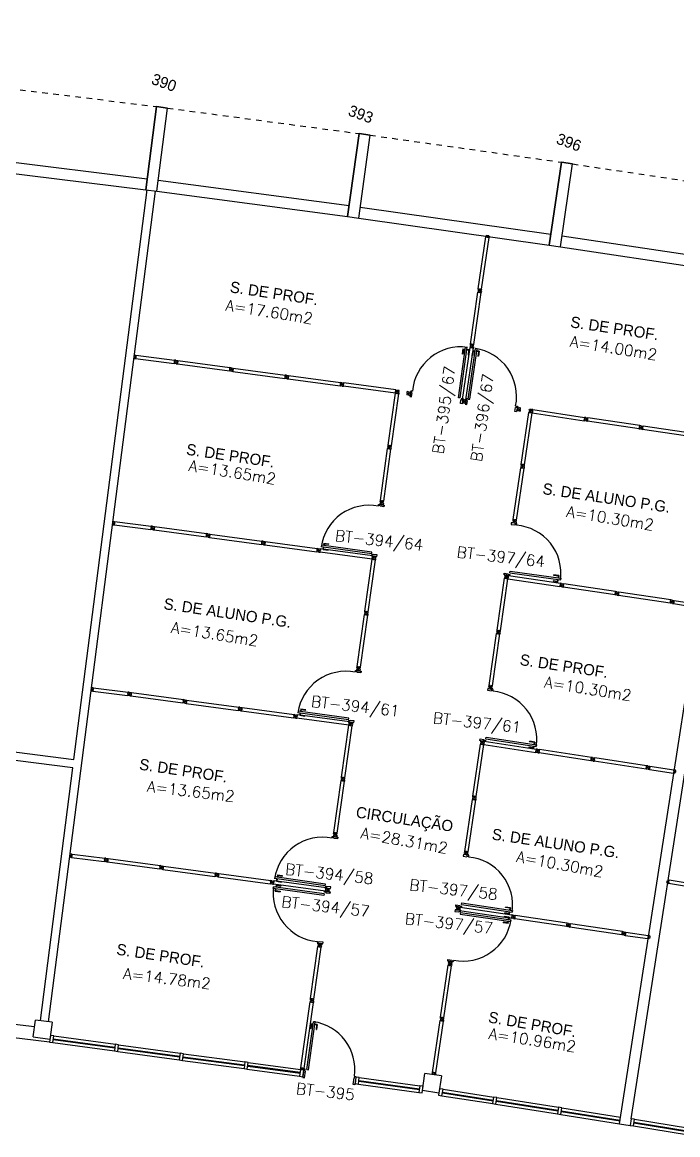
# Model space of a CAD drawing. Extents: x -165 to 137, y 302 to 416.
# Drawn here: x 39.21 to 50.95, y 385.5 to 405.41 of the extents above; entities that cross this region are included whole.
import ezdxf
from ezdxf.enums import TextEntityAlignment as Align

# ---------------------------------------------------------------- set-up
doc = ezdxf.new("R2010")
doc.units = 0
doc.header["$LTSCALE"] = 0.02
doc.header["$MEASUREMENT"] = 0
doc.linetypes.add('HIDDEN2', pattern=[0.1875, 0.125, -0.0625])
doc.layers.get('0').update_dxf_attribs({"linetype": 'CONTINUOUS'})
doc.layers.get('DEFPOINTS').update_dxf_attribs({"linetype": 'CONTINUOUS'})
for name, color, linetype in [('ALV', 2, 'CONTINUOUS'), ('DIV', 2, 'CONTINUOUS'), ('ESQ', 1, 'CONTINUOUS'), ('ESTR', 3, 'CONTINUOUS'), ('NOPILAR', 2, 'CONTINUOUS'), ('PROJ', 1, 'HIDDEN2'), ('TEXTO', 2, 'CONTINUOUS'), ('TEXTO-ENDEREÇO', 2, 'CONTINUOUS'), ('USO1', 2, 'CONTINUOUS'), ('ÁREA', 2, 'CONTINUOUS')]:
    doc.layers.add(name, color=color, linetype=linetype)
doc.styles.add('1', font='romans.shx', dxfattribs={"height": 1.1})
doc.styles.add('UNB-100', font='simplex.shx', dxfattribs={"height": 0.2})
doc.styles.add('UNB-100-1', font='simplex.shx', dxfattribs={"height": 0.2})
doc.dimstyles.new('1-600', dxfattribs={"dimtxt": 1.1, "dimasz": 2.5, "dimexe": 2, "dimexo": 4, "dimgap": 0.2, "dimtad": 1, "dimdec": 0, "dimzin": 4, "dimdsep": 46, "dimlunit": 6, "dimtxsty": '1', "dimblk1": 'NONE', "dimblk2": 'NONE', "dimsah": 1, "dimcen": 0, "dimclrd": 2, "dimclre": 2, "dimclrt": 2, "dimadec": 0, "dimazin": 0, "dimtfac": 1, "dimtdec": 0, "dimtmove": 2, "dimatfit": 3, "dimldrblk": 'NONE', "dimfxl": 0, "dimtolj": 1, "dimtzin": 0, "dimarcsym": 0})

# ---------------------------------------------------------------- blocks, each defined once
blk = doc.blocks.new('DIVMT-TTC')
for p, q in [((-0.03, 0.03), (-0.03, 0.006)), ((-0.008, 0.03), (-0.03, 0.03)), ((-0.0185, 0.006), (-0.03, 0.006)), ((-0.0185, -0.006), (-0.0185, 0.006)), ((-0.008, 0.03), (-0.008, 0.02)), ((-0.008, 0.02), (0.008, 0.02)), ((-0.0051, 0), (0.0051, 0)), ((0.0051, 0), (-0.0051, 0)), ((-0.0051, 0), (0.0051, 0)), ((0, -0.0051), (0, 0.0051)), ((0, 0.0051), (0, -0.0051)), ((0.008, 0.03), (0.008, 0.02)), ((0.008, 0.03), (0.03, 0.03)), ((0.0205, 0.006), (0.03, 0.006)), ((0.0205, -0.006), (0.0205, 0.006)), ((0.0205, 0.006), (0.0205, -0.006)), ((0.0205, 0.006), (0.03, 0.006)), ((0.97, 0.03), (0.03, 0.03)), ((0.03, 0.006), (0.03, 0.03)), ((0.03, -0.03), (0.03, 0.03)), ((0.03, -0.005), (0.03, 0.005)), ((0.97, -0.03), (0.97, 0.03)), ((0.97, 0.03), (0.97, 0.009)), ((0.97, 0.009), (0.97, 0.027)), ((0.9795, 0.006), (0.97, 0.006)), ((0.97, -0.005), (0.97, 0.005)), ((0.9795, 0.006), (0.9795, -0.006)), ((1.0051, 0), (0.9949, 0)), ((1, 0.0051), (1, -0.0051)), ((-0.0185, -0.006), (-0.03, -0.006)), ((-0.03, -0.03), (-0.03, -0.006)), ((-0.008, -0.03), (-0.03, -0.03)), ((-0.008, -0.03), (-0.008, -0.02)), ((-0.008, -0.02), (0.008, -0.02)), ((0.008, -0.03), (0.008, -0.02)), ((0.008, -0.03), (0.03, -0.03)), ((0.0205, -0.006), (0.03, -0.006)), ((0.0205, -0.006), (0.03, -0.006)), ((0.03, -0.006), (0.03, -0.03)), ((0.97, -0.03), (0.03, -0.03)), ((0.9795, -0.006), (0.97, -0.006)), ((0.97, -0.009), (0.97, -0.027))]:
    blk.add_line(p, q)
blk = doc.blocks.new('DIV-TTC')
for p, q in [((-0.0051, 0), (0.0051, 0)), ((0, -0.0051), (0, 0.0051)), ((0.0205, 0.006), (0.03, 0.006)), ((0.0205, -0.006), (0.0205, 0.006)), ((0.03, 0.03), (0.97, 0.03)), ((0.03, 0.03), (0.03, -0.03)), ((0.03, 0.009), (0.03, 0.027)), ((0.03, 0.005), (0.03, -0.005)), ((0.97, 0.03), (0.97, -0.03)), ((0.9795, 0.006), (0.97, 0.006)), ((0.97, 0.005), (0.97, -0.005)), ((0.9795, -0.006), (0.9795, 0.006)), ((1.0051, 0), (0.9949, 0)), ((0.9949, 0), (1.0051, 0)), ((1, -0.0051), (1, 0.0051)), ((0.0205, -0.006), (0.03, -0.006)), ((0.03, -0.03), (0.03, -0.009)), ((0.03, -0.009), (0.03, -0.027)), ((0.03, -0.03), (0.97, -0.03)), ((0.9795, -0.006), (0.97, -0.006))]:
    blk.add_line(p, q)
blk = doc.blocks.new('PDV1E-TTC')
at = {"layer": 'DIV'}
for p, q in [((-0.94, 0.075), (-0.91, 0.075)), ((-0.94, 0.06), (-0.94, 0.075)), ((-0.94, -0.06), (-0.94, 0.06)), ((-0.91, 0.075), (-0.91, -0.045)), ((0, 0.075), (-0.03, 0.075)), ((-0.03, 0.075), (-0.03, -0.045)), ((0, 0.06), (0, 0.075)), ((0, -0.06), (0, 0.06)), ((0, 0), (0.012, 0)), ((-0.94, -0.075), (-0.94, -0.06)), ((-0.92, -0.075), (-0.94, -0.075)), ((-0.92, -0.045), (-0.92, -0.075)), ((-0.92, -0.045), (-0.91, -0.045)), ((-0.082, -0.075), (-0.082, -0.94)), ((-0.052, -0.075), (-0.082, -0.075)), ((-0.052, -0.075), (-0.052, -0.94)), ((-0.02, -0.045), (-0.03, -0.045)), ((-0.02, -0.045), (-0.02, -0.075)), ((-0.02, -0.075), (0, -0.075)), ((0, -0.075), (0, -0.06)), ((-0.082, -0.94), (-0.052, -0.94))]:
    blk.add_line(p, q, dxfattribs=at)
at = {"layer": 'DIV', "color": 1}
for p, q in [((-0.114, -0.81), (-0.124, -0.81)), ((-0.124, -0.9), (-0.124, -0.81)), ((-0.124, -0.9), (-0.084, -0.9)), ((-0.114, -0.89), (-0.114, -0.81)), ((-0.114, -0.89), (-0.084, -0.89)), ((-0.019, -0.89), (-0.049, -0.89)), ((-0.009, -0.9), (-0.049, -0.9)), ((-0.019, -0.81), (-0.009, -0.81)), ((-0.019, -0.89), (-0.019, -0.81)), ((-0.009, -0.9), (-0.009, -0.81))]:
    blk.add_line(p, q, dxfattribs=at)
blk.add_arc((-0.048, -0.075), 0.865, 180, 270, dxfattribs=at)
blk = doc.blocks.new('MTINI-TTC')
for p, q in [((-0.03, 0.008), (-0.03, 0.03)), ((0.03, 0.03), (-0.03, 0.03)), ((-0.03, 0.008), (-0.02, 0.008)), ((-0.009, 0.03), (-0.027, 0.03)), ((-0.02, 0.008), (-0.02, 0)), ((-0.001, 0), (-0.02, 0)), ((-0.006, 0.02), (-0.006, 0.03)), ((-0.006, 0.023), (-0.006, 0.027)), ((-0.006, 0.02), (0.006, 0.02)), ((0.005, 0.03), (-0.005, 0.03)), ((0.005, 0), (-0.005, 0)), ((0.004, 0.02), (-0.004, 0.02)), ((0.02, 0), (-0.001, 0)), ((0, -0.005), (0, 0.005)), ((0.006, 0.02), (0.006, 0.03)), ((0.006, 0.023), (0.006, 0.027)), ((0.009, 0.03), (0.027, 0.03)), ((0.03, 0.008), (0.02, 0.008)), ((0.02, 0), (0.02, 0.008)), ((0.03, 0.008), (0.03, 0.03))]:
    blk.add_line(p, q)
blk = doc.blocks.new('PDV2E-TTC')
at = {"layer": 'DIV', "color": 1}
for p, q in [((0.023, 0.925), (0.063, 0.925)), ((0.023, 0.925), (0.023, 0.835)), ((0.033, 0.835), (0.023, 0.835)), ((0.033, 0.915), (0.063, 0.915)), ((0.033, 0.915), (0.033, 0.835)), ((0.138, 0.925), (0.097, 0.925)), ((0.128, 0.915), (0.097, 0.915)), ((0.128, 0.915), (0.128, 0.835)), ((0.128, 0.835), (0.137, 0.835)), ((0.138, 0.925), (0.138, 0.835))]:
    blk.add_line(p, q, dxfattribs=at)
at = {"layer": 'DIV'}
for p, q in [((0.065, 0.05), (0.065, 0.965)), ((0.095, 0.965), (0.065, 0.965)), ((0.095, 0.05), (0.095, 0.965)), ((0.049, 0.05), (0.029, 0.05)), ((0.029, 0.05), (0.029, 0.035)), ((0.029, 0.035), (0.029, -0.035)), ((0.049, 0.02), (0.049, 0.05)), ((0.049, 0.02), (0.059, 0.02)), ((0.059, -0.05), (0.059, 0.02)), ((0.065, 0.05), (0.095, 0.05)), ((0.928, -0.05), (0.928, 0.02)), ((0.938, 0.02), (0.928, 0.02)), ((0.938, 0.05), (0.958, 0.05)), ((0.938, 0.02), (0.938, 0.05)), ((0.958, 0.05), (0.958, 0.035)), ((0.958, 0.035), (0.958, -0.035)), ((0.029, -0.035), (0.029, -0.05)), ((0.029, -0.05), (0.059, -0.05)), ((0.958, -0.05), (0.928, -0.05)), ((0.958, -0.035), (0.958, -0.05))]:
    blk.add_line(p, q, dxfattribs=at)
at = {"layer": 'DIV', "color": 1}
blk.add_arc((0.062, 0.1), 0.865, 356.6786, 90, dxfattribs=at)
blk = doc.blocks.new('PDV2D-TTC')
at = {"layer": 'DIV'}
for p, q in [((0.03, 0.05), (0.06, 0.05)), ((0.03, 0.035), (0.03, 0.05)), ((0.03, -0.035), (0.03, 0.035)), ((0.06, 0.05), (0.06, -0.02)), ((0.941, 0.05), (0.941, -0.02)), ((0.971, 0.05), (0.941, 0.05)), ((0.971, 0.035), (0.971, 0.05)), ((0.971, -0.035), (0.971, 0.035)), ((0.03, -0.05), (0.03, -0.035)), ((0.05, -0.05), (0.03, -0.05)), ((0.05, -0.02), (0.06, -0.02)), ((0.05, -0.02), (0.05, -0.05)), ((0.079, -0.05), (0.109, -0.05)), ((0.079, -0.05), (0.079, -0.965)), ((0.109, -0.05), (0.109, -0.965)), ((0.951, -0.02), (0.941, -0.02)), ((0.951, -0.02), (0.951, -0.05)), ((0.951, -0.05), (0.971, -0.05)), ((0.971, -0.05), (0.971, -0.035)), ((0.109, -0.965), (0.079, -0.965))]:
    blk.add_line(p, q, dxfattribs=at)
at = {"layer": 'DIV', "color": 1}
for p, q in [((0.036, -0.925), (0.036, -0.835)), ((0.046, -0.835), (0.036, -0.835)), ((0.036, -0.925), (0.076, -0.925)), ((0.046, -0.915), (0.046, -0.835)), ((0.046, -0.915), (0.076, -0.915)), ((0.141, -0.915), (0.111, -0.915)), ((0.151, -0.925), (0.111, -0.925)), ((0.141, -0.915), (0.141, -0.835)), ((0.141, -0.835), (0.151, -0.835)), ((0.151, -0.925), (0.151, -0.835))]:
    blk.add_line(p, q, dxfattribs=at)
blk.add_arc((0.076, -0.1), 0.865, 270, 3.3214, dxfattribs=at)
blk = doc.blocks.new('MTT-TTC')
for p, q in [((-0.008, 0.03), (-0.03, 0.03)), ((-0.03, 0.03), (-0.03, 0.006)), ((-0.0185, 0.006), (-0.03, 0.006)), ((-0.0185, -0.006), (-0.0185, 0.006)), ((-0.008, 0.03), (-0.008, 0.02)), ((-0.008, 0.02), (0.008, 0.02)), ((-0.0051, 0), (0.0051, 0)), ((0, -0.0051), (0, 0.0051)), ((0.008, 0.03), (0.03, 0.03)), ((0.008, 0.03), (0.008, 0.02)), ((0.0205, -0.006), (0.0205, 0.006)), ((0.0205, 0.006), (0.03, 0.006)), ((0.03, 0.006), (0.03, 0.03)), ((-0.03, -0.03), (-0.03, -0.006)), ((-0.0185, -0.006), (-0.03, -0.006)), ((-0.008, -0.03), (-0.03, -0.03)), ((-0.008, -0.02), (0.008, -0.02)), ((-0.008, -0.03), (-0.008, -0.02)), ((0.008, -0.03), (0.008, -0.02)), ((0.008, -0.03), (0.03, -0.03)), ((0.0205, -0.006), (0.03, -0.006)), ((0.03, -0.006), (0.03, -0.03))]:
    blk.add_line(p, q)
blk = doc.blocks.new('DIVINI-TTC')
for p, q in [((-0.005, 0), (0.005, 0)), ((0.008, 0.02), (0, 0.02)), ((0, 0.001), (0, 0.02)), ((0, -0.005), (0, 0.005)), ((0, -0.02), (0, 0.001)), ((0.008, 0.03), (0.03, 0.03)), ((0.008, 0.03), (0.008, 0.02)), ((0.02, 0.006), (0.03, 0.006)), ((0.02, 0.006), (0.02, -0.006)), ((0.02, -0.004), (0.02, 0.004)), ((0.023, 0.006), (0.027, 0.006)), ((0.97, 0.03), (0.03, 0.03)), ((0.03, -0.03), (0.03, 0.03)), ((0.03, 0.009), (0.03, 0.027)), ((0.03, -0.005), (0.03, 0.005)), ((0.97, 0.03), (0.97, 0.009)), ((0.97, -0.03), (0.97, 0.03)), ((0.97, 0.009), (0.97, 0.027)), ((0.98, 0.006), (0.97, 0.006)), ((0.97, -0.005), (0.97, 0.005)), ((0.98, 0.006), (0.98, -0.006)), ((0.99, 0), (1.008, 0)), ((0.999, 0.006), (0.999, -0.006)), ((0, -0.02), (0.008, -0.02)), ((0.008, -0.03), (0.008, -0.02)), ((0.008, -0.03), (0.03, -0.03)), ((0.02, -0.006), (0.03, -0.006)), ((0.023, -0.006), (0.027, -0.006)), ((0.03, -0.009), (0.03, -0.027)), ((0.97, -0.03), (0.03, -0.03)), ((0.98, -0.006), (0.97, -0.006)), ((0.97, -0.009), (0.97, -0.027))]:
    blk.add_line(p, q)
blk = doc.blocks.new('*D76')
at = {"layer": 'DEFPOINTS', "color": 0, "transparency": 16777216}
for p in [(49.795, 409.337), (41.602, 403.9), (41.411, 402.412), (52.477, 402.362), (52.247, 400.879)]:
    blk.add_point(p, dxfattribs=at)
at = {"layer": 'USO1', "color": 2, "lineweight": -2, "transparency": 16777216}
for p, q in [((42.113, 407.867), (42.687, 412.332)), ((53.088, 406.315), (53.776, 410.761))]:
    blk.add_line(p, q, dxfattribs=at)
blk.add_arc((-13.265, -22.584), 436.501, 81.20568, 82.66909, dxfattribs=at)
at = {"layer": 'USO1', "color": 2, "transparency": 16777216, "insert": (48.061, 410.344), "char_height": 1.1, "attachment_point": 5, "rotation": 351.9374, "style": '1'}
blk.add_mtext('\\A1;Física', dxfattribs=at)
blk = doc.blocks.new('_NONE')
at = {"color": 0, "linetype": 'ByBlock'}
blk.add_circle((0, 0), 0.25, dxfattribs=at)
blk = doc.blocks.new('*D62')
at = {"layer": 'DEFPOINTS', "color": 0, "transparency": 16777216}
for p in [(39.204, 410.773), (32.036, 405.016), (41.602, 403.9), (31.897, 403.724), (41.411, 402.412)]:
    blk.add_point(p, dxfattribs=at)
at = {"layer": 'USO1', "color": 2, "lineweight": -2, "transparency": 16777216}
for p, q in [((32.463, 408.993), (32.947, 413.502)), ((42.113, 407.867), (42.69, 412.352))]:
    blk.add_line(p, q, dxfattribs=at)
blk.add_arc((-16.777, -49.876), 464.038, 82.66909, 83.87528, dxfattribs=at)
at = {"layer": 'USO1', "color": 2, "transparency": 16777216, "insert": (37.675, 411.711), "char_height": 1.1, "attachment_point": 5, "rotation": 353.2722, "style": '1'}
blk.add_mtext('\\A1;IE', dxfattribs=at)
blk = doc.blocks.new('MTINI')
for p, q in [((-0.03, 0.008), (-0.03, 0.03)), ((0.03, 0.03), (-0.03, 0.03)), ((-0.03, 0.008), (-0.02, 0.008)), ((-0.009, 0.03), (-0.027, 0.03)), ((-0.02, 0.008), (-0.02, 0)), ((-0.001, 0), (-0.02, 0)), ((-0.006, 0.02), (-0.006, 0.03)), ((-0.006, 0.023), (-0.006, 0.027)), ((-0.006, 0.02), (0.006, 0.02)), ((0.005, 0.03), (-0.005, 0.03)), ((0.005, 0), (-0.005, 0)), ((0.004, 0.02), (-0.004, 0.02)), ((0.02, 0), (-0.001, 0)), ((0, -0.005), (0, 0.005)), ((0.006, 0.02), (0.006, 0.03)), ((0.006, 0.023), (0.006, 0.027)), ((0.009, 0.03), (0.027, 0.03)), ((0.03, 0.008), (0.02, 0.008)), ((0.02, 0), (0.02, 0.008)), ((0.03, 0.008), (0.03, 0.03))]:
    blk.add_line(p, q)

msp = doc.modelspace()

# ---------------------------------------------------------------- linework, layer by layer
at = {"layer": 'ALV'}
for p, q in [((38.02, 403.036), (41.442, 402.61)), ((37.996, 402.837), (41.417, 402.412)), ((40.13, 392.213), (41.442, 402.409)), ((41.642, 402.585), (45.06, 402.13)), ((39.678, 387.522), (41.591, 402.39)), ((41.616, 402.386), (45.034, 401.932)), ((45.26, 402.103), (48.674, 401.619)), ((45.232, 401.905), (48.646, 401.421)), ((48.874, 401.59), (52.283, 401.077)), ((48.844, 401.392), (52.254, 400.879)), ((49.905, 385.697), (52.254, 400.879)), ((50.113, 385.787), (51.733, 396.256)), ((39.53, 387.542), (40.111, 392.064)), ((39.694, 387.158), (32.412, 388.041)), ((39.426, 387.428), (36.471, 387.787)), ((49.905, 385.697), (50.095, 385.668))]:
    msp.add_line(p, q, dxfattribs=at)
msp.add_lwpolyline([(40.111, 392.064), (36.774, 392.493), (36.69, 391.796), (36.542, 391.815), (36.643, 392.662), (40.13, 392.213)], dxfattribs=at)
at = {"layer": 'DIV'}
for p, q in [((41.204, 399.425), (41.214, 399.423)), ((41.209, 399.419), (41.21, 399.429)), ((41.229, 399.415), (41.231, 399.427)), ((41.231, 399.427), (41.24, 399.426)), ((41.243, 399.45), (41.235, 399.39)), ((41.24, 399.425), (41.238, 399.415)), ((41.24, 399.429), (41.243, 399.447)), ((41.243, 399.45), (41.933, 399.364)), ((41.229, 399.415), (41.238, 399.414)), ((41.235, 399.39), (41.238, 399.411)), ((41.235, 399.39), (41.925, 399.304)), ((41.238, 399.411), (41.236, 399.393)), ((41.933, 399.364), (41.925, 399.304)), ((41.928, 399.328), (41.925, 399.304)), ((41.947, 399.301), (41.925, 399.304)), ((41.93, 399.339), (41.928, 399.329)), ((41.938, 399.327), (41.928, 399.328)), ((41.938, 399.327), (41.928, 399.328)), ((41.93, 399.34), (41.933, 399.364)), ((41.939, 399.339), (41.93, 399.34)), ((41.939, 399.339), (41.93, 399.34)), ((41.955, 399.361), (41.933, 399.364)), ((41.939, 399.339), (41.938, 399.327)), ((41.938, 399.327), (41.939, 399.339)), ((41.947, 399.301), (41.948, 399.311)), ((41.964, 399.309), (41.948, 399.311)), ((41.955, 399.361), (41.954, 399.351)), ((41.969, 399.349), (41.954, 399.351)), ((41.964, 399.329), (41.954, 399.331)), ((41.954, 399.331), (41.964, 399.329)), ((41.964, 399.329), (41.954, 399.331)), ((41.96, 399.335), (41.958, 399.325)), ((41.958, 399.325), (41.96, 399.335)), ((41.963, 399.299), (41.964, 399.309)), ((41.963, 399.299), (41.985, 399.296)), ((41.971, 399.359), (41.969, 399.349)), ((41.971, 399.359), (41.993, 399.356)), ((41.978, 399.334), (41.976, 399.322)), ((41.976, 399.322), (41.988, 399.32)), ((41.978, 399.334), (41.989, 399.332)), ((41.985, 399.296), (41.988, 399.32)), ((41.993, 399.356), (41.989, 399.332)), ((40.822, 396.45), (40.832, 396.448)), ((40.826, 396.444), (40.827, 396.454)), ((40.846, 396.44), (40.848, 396.452)), ((40.846, 396.44), (40.856, 396.439)), ((40.848, 396.452), (40.857, 396.451)), ((40.86, 396.475), (40.852, 396.415)), ((40.852, 396.415), (40.855, 396.436)), ((40.855, 396.436), (40.853, 396.418)), ((40.857, 396.45), (40.856, 396.44)), ((40.858, 396.454), (40.86, 396.472)), ((40.86, 396.475), (41.517, 396.393)), ((40.852, 396.415), (41.509, 396.333)), ((41.517, 396.393), (41.509, 396.333)), ((41.512, 396.357), (41.509, 396.333)), ((41.53, 396.331), (41.509, 396.333)), ((41.513, 396.368), (41.512, 396.358)), ((41.521, 396.356), (41.512, 396.357)), ((41.521, 396.356), (41.512, 396.357)), ((41.513, 396.369), (41.517, 396.393)), ((41.523, 396.368), (41.513, 396.369)), ((41.523, 396.368), (41.513, 396.369)), ((41.538, 396.39), (41.517, 396.393)), ((41.523, 396.368), (41.521, 396.356)), ((41.521, 396.356), (41.523, 396.368)), ((41.53, 396.331), (41.532, 396.34)), ((41.548, 396.338), (41.532, 396.34)), ((41.538, 396.39), (41.537, 396.38)), ((41.553, 396.378), (41.537, 396.38)), ((41.547, 396.358), (41.537, 396.36)), ((41.537, 396.36), (41.547, 396.358)), ((41.547, 396.358), (41.537, 396.36)), ((41.543, 396.364), (41.542, 396.354)), ((41.542, 396.354), (41.543, 396.364)), ((41.546, 396.328), (41.548, 396.338)), ((41.546, 396.328), (41.568, 396.325)), ((41.554, 396.388), (41.553, 396.378)), ((41.554, 396.388), (41.576, 396.385)), ((41.561, 396.363), (41.56, 396.351)), ((41.56, 396.351), (41.571, 396.349)), ((41.561, 396.363), (41.573, 396.361)), ((41.568, 396.325), (41.571, 396.349)), ((41.576, 396.385), (41.573, 396.361)), ((50.822, 395.073), (50.818, 395.05)), ((50.83, 395.048), (50.818, 395.05)), ((50.844, 395.07), (50.822, 395.073)), ((50.828, 395.036), (50.83, 395.048)), ((50.844, 395.07), (50.842, 395.06)), ((50.842, 395.06), (50.858, 395.058)), ((50.846, 395.034), (50.848, 395.044)), ((50.846, 395.034), (50.848, 395.044)), ((50.859, 395.068), (50.858, 395.058)), ((50.859, 395.068), (50.881, 395.064)), ((50.866, 395.03), (50.868, 395.042)), ((50.866, 395.03), (50.868, 395.042)), ((50.868, 395.042), (50.878, 395.041)), ((50.868, 395.042), (50.878, 395.041)), ((50.881, 395.064), (50.872, 395.005)), ((50.878, 395.041), (50.881, 395.064)), ((50.878, 395.044), (50.881, 395.061)), ((50.881, 395.064), (51.339, 394.992)), ((50.813, 395.014), (50.816, 395.038)), ((50.835, 395.011), (50.813, 395.014)), ((50.828, 395.036), (50.816, 395.038)), ((50.835, 395.011), (50.836, 395.021)), ((50.836, 395.021), (50.852, 395.018)), ((50.842, 395.04), (50.852, 395.038)), ((50.842, 395.04), (50.852, 395.038)), ((50.851, 395.008), (50.852, 395.018)), ((50.851, 395.008), (50.872, 395.005)), ((50.866, 395.03), (50.876, 395.029)), ((50.866, 395.03), (50.876, 395.029)), ((50.876, 395.029), (50.872, 395.005)), ((50.872, 395.005), (50.875, 395.026)), ((50.872, 395.005), (51.33, 394.932)), ((50.875, 395.026), (50.873, 395.008)), ((50.877, 395.04), (50.876, 395.03)), ((40.439, 393.474), (40.449, 393.473)), ((40.443, 393.469), (40.445, 393.479)), ((40.463, 393.465), (40.465, 393.477)), ((40.463, 393.465), (40.473, 393.464)), ((40.465, 393.477), (40.474, 393.476)), ((40.478, 393.499), (40.47, 393.44)), ((40.47, 393.44), (40.472, 393.461)), ((40.472, 393.461), (40.47, 393.443)), ((40.474, 393.475), (40.473, 393.465)), ((40.475, 393.478), (40.477, 393.496)), ((40.478, 393.499), (41.1, 393.422)), ((40.47, 393.44), (41.092, 393.363)), ((41.1, 393.422), (41.092, 393.363)), ((41.095, 393.386), (41.092, 393.363)), ((41.114, 393.36), (41.092, 393.363)), ((41.097, 393.397), (41.095, 393.387)), ((41.105, 393.385), (41.095, 393.386)), ((41.105, 393.385), (41.095, 393.386)), ((41.097, 393.398), (41.1, 393.422)), ((41.106, 393.397), (41.097, 393.398)), ((41.106, 393.397), (41.097, 393.398)), ((41.122, 393.419), (41.1, 393.422)), ((41.106, 393.397), (41.105, 393.385)), ((41.105, 393.385), (41.106, 393.397)), ((41.114, 393.36), (41.115, 393.369)), ((41.131, 393.367), (41.115, 393.369)), ((41.122, 393.419), (41.12, 393.409)), ((41.136, 393.407), (41.12, 393.409)), ((41.131, 393.388), (41.121, 393.389)), ((41.121, 393.389), (41.131, 393.388)), ((41.131, 393.388), (41.121, 393.389)), ((41.126, 393.393), (41.125, 393.383)), ((41.125, 393.383), (41.126, 393.393)), ((41.13, 393.357), (41.131, 393.367)), ((41.13, 393.357), (41.151, 393.354)), ((41.138, 393.417), (41.136, 393.407)), ((41.138, 393.417), (41.159, 393.414)), ((41.145, 393.392), (41.143, 393.38)), ((41.143, 393.38), (41.155, 393.378)), ((41.145, 393.392), (41.156, 393.39)), ((41.151, 393.354), (41.155, 393.378)), ((41.159, 393.414), (41.156, 393.39)), ((50.38, 392.045), (50.383, 392.069)), ((50.394, 392.067), (50.383, 392.069)), ((50.388, 392.105), (50.385, 392.081)), ((50.396, 392.079), (50.385, 392.081)), ((50.41, 392.102), (50.388, 392.105)), ((50.394, 392.067), (50.396, 392.079)), ((50.41, 392.102), (50.409, 392.092)), ((50.409, 392.092), (50.425, 392.089)), ((50.409, 392.071), (50.419, 392.07)), ((50.409, 392.071), (50.419, 392.07)), ((50.413, 392.066), (50.414, 392.076)), ((50.413, 392.066), (50.414, 392.076)), ((50.426, 392.099), (50.425, 392.089)), ((50.426, 392.099), (50.448, 392.096)), ((50.433, 392.062), (50.435, 392.074)), ((50.433, 392.062), (50.435, 392.074)), ((50.433, 392.062), (50.442, 392.06)), ((50.433, 392.062), (50.442, 392.06)), ((50.435, 392.074), (50.444, 392.072)), ((50.435, 392.074), (50.444, 392.072)), ((50.448, 392.096), (50.439, 392.037)), ((50.442, 392.06), (50.439, 392.037)), ((50.442, 392.057), (50.439, 392.04)), ((50.439, 392.037), (50.442, 392.057)), ((50.444, 392.071), (50.443, 392.061)), ((50.444, 392.072), (50.448, 392.096)), ((50.445, 392.075), (50.447, 392.093)), ((50.448, 392.096), (50.879, 392.032)), ((50.401, 392.042), (50.38, 392.045)), ((50.401, 392.042), (50.403, 392.052)), ((50.403, 392.052), (50.419, 392.05)), ((50.417, 392.04), (50.419, 392.05)), ((50.417, 392.04), (50.439, 392.037)), ((50.439, 392.037), (50.87, 391.972)), ((50.879, 392.032), (50.87, 391.972)), ((50.883, 391.995), (50.873, 391.996)), ((50.875, 392.007), (50.874, 391.997)), ((50.885, 392.006), (50.875, 392.008)), ((50.883, 391.995), (50.885, 392.006)), ((50.909, 391.997), (50.899, 391.998)), ((50.899, 391.998), (50.909, 391.997)), ((50.903, 391.992), (50.905, 392.003)), ((40.058, 390.497), (40.068, 390.496)), ((40.063, 390.492), (40.064, 390.502)), ((40.083, 390.488), (40.084, 390.5)), ((40.083, 390.488), (40.092, 390.487)), ((40.084, 390.5), (40.094, 390.499)), ((40.097, 390.522), (40.089, 390.463)), ((40.092, 390.484), (40.089, 390.466)), ((40.089, 390.463), (40.092, 390.484)), ((40.089, 390.463), (40.675, 390.39)), ((40.094, 390.498), (40.092, 390.488)), ((40.094, 390.502), (40.097, 390.519)), ((40.097, 390.522), (40.683, 390.45)), ((40.683, 390.45), (40.675, 390.39)), ((40.678, 390.414), (40.675, 390.39)), ((40.697, 390.387), (40.675, 390.39)), ((40.688, 390.413), (40.678, 390.414)), ((40.688, 390.413), (40.678, 390.414)), ((40.68, 390.425), (40.679, 390.415)), ((40.68, 390.426), (40.683, 390.45)), ((40.69, 390.425), (40.68, 390.426)), ((40.69, 390.425), (40.68, 390.426)), ((40.705, 390.447), (40.683, 390.45)), ((40.688, 390.413), (40.69, 390.425)), ((40.69, 390.425), (40.688, 390.413)), ((40.697, 390.387), (40.698, 390.397)), ((40.714, 390.395), (40.698, 390.397)), ((40.705, 390.447), (40.704, 390.437)), ((40.72, 390.435), (40.704, 390.437)), ((40.714, 390.415), (40.704, 390.417)), ((40.704, 390.417), (40.714, 390.415)), ((40.714, 390.415), (40.704, 390.417)), ((40.708, 390.411), (40.71, 390.421)), ((40.71, 390.421), (40.708, 390.411)), ((40.713, 390.385), (40.714, 390.395)), ((40.713, 390.385), (40.735, 390.382)), ((40.721, 390.445), (40.72, 390.435)), ((40.721, 390.445), (40.743, 390.442)), ((40.728, 390.419), (40.727, 390.408)), ((40.727, 390.408), (40.738, 390.406)), ((40.728, 390.419), (40.74, 390.418)), ((40.735, 390.382), (40.738, 390.406)), ((40.743, 390.442), (40.74, 390.418)), ((50.781, 389.997), (50.791, 390.056)), ((51.808, 389.825), (50.781, 389.997)), ((51.818, 389.884), (50.791, 390.056)), ((49.946, 389.077), (49.95, 389.101)), ((49.968, 389.074), (49.946, 389.077)), ((49.961, 389.099), (49.95, 389.101)), ((49.955, 389.136), (49.951, 389.113)), ((49.963, 389.111), (49.951, 389.113)), ((49.977, 389.133), (49.955, 389.136)), ((49.961, 389.099), (49.963, 389.111)), ((49.968, 389.074), (49.969, 389.084)), ((49.969, 389.084), (49.985, 389.081)), ((49.977, 389.133), (49.975, 389.123)), ((49.975, 389.123), (49.991, 389.121)), ((49.975, 389.103), (49.985, 389.101)), ((49.975, 389.103), (49.985, 389.101)), ((49.979, 389.097), (49.981, 389.107)), ((49.979, 389.097), (49.981, 389.107)), ((49.984, 389.071), (49.985, 389.081)), ((49.984, 389.071), (50.005, 389.068)), ((49.993, 389.131), (49.991, 389.121)), ((49.993, 389.131), (50.014, 389.127)), ((50, 389.093), (50.001, 389.105)), ((50, 389.093), (50.001, 389.105)), ((50, 389.093), (50.009, 389.092)), ((50, 389.093), (50.009, 389.092)), ((50.001, 389.105), (50.011, 389.104)), ((50.001, 389.105), (50.011, 389.104)), ((50.014, 389.127), (50.005, 389.068)), ((50.009, 389.092), (50.005, 389.068)), ((50.005, 389.068), (50.009, 389.089)), ((50.005, 389.068), (50.41, 389.009)), ((50.009, 389.089), (50.006, 389.071)), ((50.011, 389.103), (50.009, 389.093)), ((50.011, 389.104), (50.014, 389.127)), ((50.011, 389.107), (50.014, 389.124)), ((50.014, 389.127), (50.419, 389.068)), ((50.419, 389.068), (50.41, 389.009)), ((50.415, 389.043), (50.414, 389.033)), ((50.423, 389.031), (50.414, 389.032)), ((50.425, 389.043), (50.415, 389.044)), ((50.423, 389.031), (50.425, 389.043)), ((50.449, 389.033), (50.439, 389.035)), ((50.439, 389.035), (50.449, 389.033)), ((50.443, 389.029), (50.445, 389.039)), ((44.195, 386.695), (44.362, 387.877)), ((44.365, 387.899), (44.362, 387.877)), ((44.362, 387.877), (44.421, 387.869)), ((44.386, 387.874), (44.362, 387.877)), ((44.365, 387.899), (44.375, 387.897)), ((44.367, 387.915), (44.37, 387.936)), ((44.367, 387.915), (44.377, 387.913)), ((44.37, 387.936), (44.394, 387.933)), ((44.377, 387.913), (44.375, 387.897)), ((44.387, 387.883), (44.386, 387.874)), ((44.387, 387.883), (44.386, 387.874)), ((44.399, 387.881), (44.387, 387.883)), ((44.387, 387.883), (44.399, 387.881)), ((44.387, 387.873), (44.396, 387.872)), ((44.401, 387.902), (44.391, 387.903)), ((44.391, 387.903), (44.401, 387.902)), ((44.392, 387.922), (44.394, 387.933)), ((44.392, 387.922), (44.404, 387.92)), ((44.396, 387.907), (44.395, 387.897)), ((44.395, 387.897), (44.396, 387.907)), ((44.396, 387.907), (44.395, 387.897)), ((44.399, 387.881), (44.397, 387.872)), ((44.399, 387.881), (44.397, 387.872)), ((44.404, 387.92), (44.406, 387.931)), ((44.43, 387.928), (44.406, 387.931)), ((44.417, 387.908), (44.414, 387.892)), ((44.424, 387.89), (44.414, 387.892)), ((44.426, 387.906), (44.417, 387.908)), ((44.424, 387.89), (44.421, 387.869)), ((44.426, 387.906), (44.43, 387.928)), ((44.254, 386.687), (44.421, 387.869)), ((44.397, 387.872), (44.421, 387.869)), ((44.195, 386.695), (44.254, 386.687)), ((44.216, 386.692), (44.198, 386.695)), ((44.217, 386.683), (44.219, 386.692)), ((44.229, 386.681), (44.217, 386.683)), ((44.22, 386.692), (44.23, 386.69)), ((44.229, 386.681), (44.231, 386.69)), ((44.254, 386.687), (44.234, 386.69)), ((44.234, 386.69), (44.251, 386.687)), ((44.226, 386.661), (44.215, 386.662)), ((44.22, 386.656), (44.221, 386.666))]:
    msp.add_line(p, q, dxfattribs=at)
at = {"layer": 'ESQ'}
for p, q in [((39.71, 387.277), (39.694, 387.158)), ((39.769, 387.269), (39.71, 387.277)), ((39.694, 387.158), (39.753, 387.15)), ((39.753, 387.15), (39.769, 387.269)), ((39.753, 387.15), (40.857, 386.999)), ((39.761, 387.203), (40.865, 387.053)), ((39.762, 387.215), (40.866, 387.065)), ((39.769, 387.269), (40.874, 387.118)), ((40.872, 387.118), (40.856, 387)), ((40.931, 387.11), (40.872, 387.118)), ((40.915, 386.991), (40.931, 387.11)), ((40.931, 387.11), (42.034, 386.958)), ((40.856, 387), (40.915, 386.991)), ((40.915, 386.991), (42.018, 386.839)), ((40.923, 387.045), (42.025, 386.893)), ((40.924, 387.057), (42.027, 386.904)), ((42.032, 386.958), (42.016, 386.839)), ((42.092, 386.95), (42.032, 386.958)), ((42.076, 386.831), (42.092, 386.95)), ((42.083, 386.885), (43.187, 386.737)), ((42.084, 386.897), (43.188, 386.749)), ((42.092, 386.95), (43.196, 386.803)), ((42.016, 386.839), (42.076, 386.831)), ((42.076, 386.831), (43.179, 386.684)), ((43.194, 386.803), (43.178, 386.684)), ((43.178, 386.684), (43.237, 386.676)), ((43.253, 386.795), (43.194, 386.803)), ((43.237, 386.676), (43.253, 386.795)), ((43.244, 386.729), (44.181, 386.601)), ((43.247, 386.745), (44.183, 386.617)), ((43.253, 386.795), (44.19, 386.666)), ((43.237, 386.676), (44.174, 386.547)), ((44.19, 386.666), (44.174, 386.547)), ((44.174, 386.547), (44.233, 386.539)), ((44.249, 386.658), (44.19, 386.666)), ((44.233, 386.539), (44.249, 386.658)), ((45.183, 386.533), (45.167, 386.415)), ((45.243, 386.525), (45.183, 386.533)), ((45.226, 386.406), (45.243, 386.525)), ((45.243, 386.525), (46.326, 386.376)), ((45.167, 386.415), (45.226, 386.406)), ((45.226, 386.406), (46.311, 386.257)), ((45.234, 386.46), (46.319, 386.31)), ((45.235, 386.472), (46.32, 386.322)), ((46.326, 386.376), (46.31, 386.257)), ((46.385, 386.368), (46.326, 386.376)), ((46.369, 386.249), (46.385, 386.368)), ((46.682, 386.323), (46.664, 386.205)), ((46.742, 386.314), (46.682, 386.323)), ((46.723, 386.196), (46.742, 386.314)), ((46.742, 386.314), (47.653, 386.174)), ((46.31, 386.257), (46.369, 386.249)), ((46.664, 386.205), (46.723, 386.196)), ((46.723, 386.196), (47.635, 386.056)), ((46.731, 386.249), (47.643, 386.109)), ((46.733, 386.261), (47.645, 386.121)), ((47.646, 386.175), (47.628, 386.057)), ((47.705, 386.166), (47.646, 386.175)), ((47.687, 386.047), (47.705, 386.166)), ((47.695, 386.101), (48.801, 385.926)), ((47.697, 386.113), (48.803, 385.938)), ((47.705, 386.166), (48.809, 385.991)), ((47.628, 386.057), (47.687, 386.047)), ((47.687, 386.047), (48.792, 385.872)), ((48.809, 385.991), (48.791, 385.873)), ((48.869, 385.982), (48.809, 385.991)), ((48.85, 385.863), (48.869, 385.982)), ((48.858, 385.917), (49.913, 385.751)), ((48.86, 385.929), (49.915, 385.762)), ((48.869, 385.982), (49.923, 385.816)), ((48.791, 385.873), (48.85, 385.863)), ((48.85, 385.863), (49.905, 385.697)), ((50.112, 385.787), (50.094, 385.668)), ((50.171, 385.778), (50.112, 385.787)), ((50.154, 385.659), (50.171, 385.778)), ((50.162, 385.713), (51.147, 385.553)), ((50.163, 385.724), (51.149, 385.565)), ((50.171, 385.778), (51.156, 385.618)), ((50.094, 385.668), (50.154, 385.659)), ((50.154, 385.659), (51.14, 385.5))]:
    msp.add_line(p, q, dxfattribs=at)
at = {"layer": 'ESTR'}
for p, q in [((39.403, 387.25), (39.442, 387.553)), ((39.74, 387.515), (39.442, 387.553)), ((39.74, 387.515), (39.694, 387.158)), ((39.403, 387.25), (39.7, 387.212)), ((46.367, 386.251), (46.418, 386.598)), ((46.715, 386.555), (46.418, 386.598)), ((46.715, 386.555), (46.664, 386.205)), ((46.374, 386.296), (46.67, 386.252))]:
    msp.add_line(p, q, dxfattribs=at)
for points in [[(41.417, 402.412), (41.616, 402.386), (41.807, 403.874), (41.609, 403.9), (41.417, 402.412), (41.609, 403.9), (41.807, 403.874)], [(45.034, 401.932), (45.232, 401.905), (45.436, 403.391), (45.238, 403.418), (45.034, 401.932), (45.238, 403.418), (45.436, 403.391)], [(48.646, 401.421), (48.844, 401.392), (49.061, 402.876), (48.863, 402.905), (48.646, 401.421), (48.863, 402.905), (49.061, 402.876)]]:
    msp.add_lwpolyline(points, dxfattribs=at)
at = {"layer": 'PROJ', "color": 1}
for p, q in [((38.174, 404.327), (41.609, 403.901)), ((41.807, 403.874), (45.238, 403.419)), ((45.436, 403.391), (48.863, 402.906)), ((49.061, 402.876), (52.483, 402.363))]:
    msp.add_line(p, q, dxfattribs=at)

# ---------------------------------------------------------------- block references
at = {"layer": 'DIV'}
for name, p, rotation in [('DIVINI-TTC', (47.543, 401.595), 261.7520698775961), ('DIVMT-TTC', (47.402, 400.606), 261.8650249811986), ('PDV2D-TTC', (47.119, 398.626), 171.9908734611392), ('DIVMT-TTC', (47.26, 399.616), 261.8650249811986), ('MTINI-TTC', (41.209, 399.424), 265.6377736636165), ('PDV2E-TTC', (47.119, 398.626), 351.7857658057171), ('DIVMT-TTC', (42.95, 399.195), 172.2229910637665), ('DIVMT-TTC', (43.941, 399.062), 172.3895786137763), ('DIVMT-TTC', (44.932, 398.929), 172.2777299531241), ('DIV-TTC', (45.923, 398.796), 172.270321993019), ('DIVMT-TTC', (45.923, 398.796), 262.0276249811979), ('MTT-TTC', (46.127, 398.766), 172.7861304363662), ('MTT-TTC', (47.119, 398.626), 81.74695465904756), ('MTT-TTC', (48.098, 398.485), 351.7922707802247), ('DIVMT-TTC', (48.314, 398.454), 261.7024249811981), ('DIV-TTC', (48.314, 398.454), 351.4019455045879), ('DIVMT-TTC', (49.303, 398.305), 351.4704825271629), ('DIVMT-TTC', (50.292, 398.156), 351.4506149102106), ('DIVMT-TTC', (45.784, 397.806), 262.0276249811979), ('DIVMT-TTC', (48.169, 397.464), 261.7024249811981), ('PDV2E-TTC', (45.506, 395.825), 82.05111072445587), ('MTT-TTC', (45.645, 396.815), 261.9311933001841), ('MTINI-TTC', (40.827, 396.449), 265.6377736636165), ('PDV2D-TTC', (47.88, 395.485), 82.03301329303964), ('MTT-TTC', (48.025, 396.475), 261.6497536319115), ('DIVMT-TTC', (42.533, 396.224), 172.2229910637665), ('DIVMT-TTC', (43.524, 396.091), 172.3895786137763), ('DIVMT-TTC', (44.515, 395.958), 172.2777299531241), ('DIV-TTC', (45.506, 395.825), 172.270321993019), ('DIVMT-TTC', (45.506, 395.825), 262.0276249811979), ('DIVMT-TTC', (47.88, 395.485), 261.7024249811981), ('DIV-TTC', (47.88, 395.485), 351.4019455045879), ('DIVMT-TTC', (48.869, 395.337), 351.4704825271629), ('DIVMT-TTC', (49.858, 395.188), 351.4506149102106), ('DIVMT-TTC', (45.368, 394.835), 262.0276249811979), ('DIVMT-TTC', (47.736, 394.496), 261.7024249811981), ('PDV2E-TTC', (45.09, 392.854), 81.95028405584871), ('MTT-TTC', (45.229, 393.844), 262.0871899002287), ('MTINI-TTC', (40.444, 393.474), 265.6377736636165), ('PDV2D-TTC', (47.447, 392.517), 81.38846249637042), ('MTT-TTC', (47.592, 393.506), 261.7197636035285), ('DIVMT-TTC', (42.117, 393.253), 172.2229910637665), ('DIVMT-TTC', (43.108, 393.12), 172.3895786137763), ('DIVMT-TTC', (44.099, 392.987), 172.2777299531241), ('DIV-TTC', (45.09, 392.854), 172.270321993019), ('DIVMT-TTC', (45.09, 392.854), 262.0276249811979), ('DIVMT-TTC', (47.447, 392.517), 261.7024249811981), ('DIV-TTC', (47.447, 392.517), 351.4019455045879), ('DIVMT-TTC', (48.436, 392.368), 351.4704825271629), ('DIVMT-TTC', (49.425, 392.219), 351.4506149102106), ('DIVMT-TTC', (44.951, 391.864), 262.0276249811979), ('MTINI-TTC', (50.904, 391.998), 81.4497753042224), ('DIVMT-TTC', (47.303, 391.527), 261.7024249811981), ('PDV2E-TTC', (44.673, 389.883), 81.91817628568872), ('MTT-TTC', (44.812, 390.873), 262.0475686477452), ('MTINI-TTC', (40.063, 390.497), 265.6377736636165), ('PDV2D-TTC', (47.014, 389.548), 81.59033095128669), ('MTT-TTC', (47.158, 390.538), 261.6249337334658), ('DIVMT-TTC', (41.7, 390.282), 172.2229910637665), ('DIVMT-TTC', (42.691, 390.15), 172.3895786137763), ('DIVMT-TTC', (43.682, 390.016), 172.2777299531241), ('PDV2D-TTC', (44.673, 389.883), 262.1501200988761), ('DIV-TTC', (44.673, 389.883), 172.270321993019), ('MTT-TTC', (44.673, 389.883), 81.97377830861178), ('MTINI', (50.757, 390.032), 260.4743163108104), ('PDV2E-TTC', (47.014, 389.548), 261.7456153708404), ('MTT-TTC', (47.014, 389.548), 81.61788817548164), ('DIV-TTC', (47.014, 389.548), 351.4019455045879), ('DIVMT-TTC', (48.002, 389.399), 351.4704825271629), ('DIVMT-TTC', (48.991, 389.251), 351.4506149102106), ('MTINI-TTC', (50.444, 389.034), 79.4712432914927), ('DIVMT-TTC', (44.535, 388.893), 262.0276249811979), ('DIVMT-TTC', (46.869, 388.559), 261.7024249811981), ('PDV1E-TTC', (44.241, 386.599), 171.9368359361281), ('DIVMT-TTC', (46.725, 387.569), 261.7024249811981), ('MTINI-TTC', (44.221, 386.661), 352.0596936350446), ('MTINI-TTC', (46.58, 386.58), 351.1633973180248)]:
    msp.add_blockref(name, p, dxfattribs=dict(at, rotation=rotation))

# ---------------------------------------------------------------- texts
at = {"layer": 'NOPILAR'}
for s, p in [('390', (41.502, 404.314)), ('390', (41.502, 404.314)), ('393', (45.027, 403.749)), ('393', (45.027, 403.749)), ('396', (48.754, 403.245)), ('396', (48.754, 403.245))]:
    msp.add_text(s, height=0.2, rotation=339.9862, dxfattribs=at).set_placement(p)
at = {"layer": 'TEXTO'}
for s, rotation, p in [('S. DE PROF.', 351.5484, (42.916, 400.578)), ('S. DE PROF.', 351.5484, (49.013, 399.952)), ('S. DE PROF.', 351.5484, (42.133, 397.673)), ('S. DE ALUNO P.G.', 351.5484, (48.515, 396.969)), ('S. DE ALUNO P.G.', 351.5484, (41.729, 394.909)), ('S. DE PROF.', 351.5484, (48.108, 393.908)), ('S. DE PROF.', 351.5484, (41.291, 392.036)), ('CIRCULAÇÃO', 351.5484, (45.172, 391.179)), ('S. DE ALUNO P.G.', 351.5484, (47.607, 390.785)), ('S. DE PROF.', 351.5484, (40.883, 388.725)), ('S. DE PROF.', 350.3413, (47.542, 387.511))]:
    msp.add_text(s, height=0.2, rotation=rotation, dxfattribs=at).set_placement(p)
at = {"layer": 'TEXTO-ENDEREÇO', "style": 'UNB-100-1'}
for s, rotation, p in [('BT-395/67', 82.2075, (46.749, 397.671)), ('BT-396/67', 82.2075, (47.435, 397.533)), ('BT-394/64', 353.6063, (44.8, 396.128)), ('BT-397/64', 353.6063, (46.981, 395.832)), ('BT-394/61', 353.6063, (44.373, 393.16)), ('BT-397/61', 353.6063, (46.554, 392.864)), ('BT-394/58', 353.6063, (43.908, 390.158)), ('BT-397/58', 353.6063, (46.132, 389.877)), ('BT-394/57', 353.6063, (43.841, 389.574)), ('BT-397/57', 353.6063, (46.051, 389.271)), ('BT-395', 353.6063, (44.103, 386.231))]:
    msp.add_text(s, height=0.2, rotation=rotation, dxfattribs=at).set_placement(p)
at = {"layer": 'ÁREA', "style": 'UNB-100'}
for s, rotation, p in [('A=17.60m2', 350.9499, (43.614, 400.13)), ('A=14.00m2', 350.9499, (49.783, 399.482)), ('A=13.65m2', 350.9499, (42.954, 397.26)), ('A=10.30m2', 350.9499, (49.721, 396.436)), ('A=13.65m2', 350.9499, (42.637, 394.362)), ('A=10.30m2', 350.9499, (49.322, 393.383)), ('A=13.65m2', 353.2226, (42.215, 391.548)), ('A=28.31m2', 349.7579, (46.031, 390.667)), ('A=10.30m2', 349.7579, (48.818, 390.244)), ('A=14.78m2', 353.2226, (41.787, 388.196)), ('A=10.96m2', 351.1831, (48.328, 387.096))]:
    msp.add_text(s, height=0.2, rotation=rotation, dxfattribs=at).set_placement(p, align=Align.CENTER)

# ---------------------------------------------------------------- dimensions: what is measured, and where the dimension line sits
at = {"layer": 'USO1'}
for base, line1, line2, text, picture, middle in [((39.204, 410.773), ((41.602, 403.9), (41.411, 402.412)), ((31.897, 403.724), (32.036, 405.016)), 'IE', '*D62', (37.675, 411.711)), ((49.795, 409.337), ((52.477, 402.362), (52.247, 400.879)), ((41.602, 403.9), (41.411, 402.412)), 'Física', '*D76', (48.061, 410.344))]:
    dim = msp.add_angular_dim_2l(base=base, line1=line1, line2=line2, text=text, dimstyle='1-600', override={"dimazin": 1}, dxfattribs=at)
    dim.commit()
    dim.dimension.update_dxf_attribs({"geometry": picture, "text_midpoint": middle})

doc.saveas('drawing.dxf')
